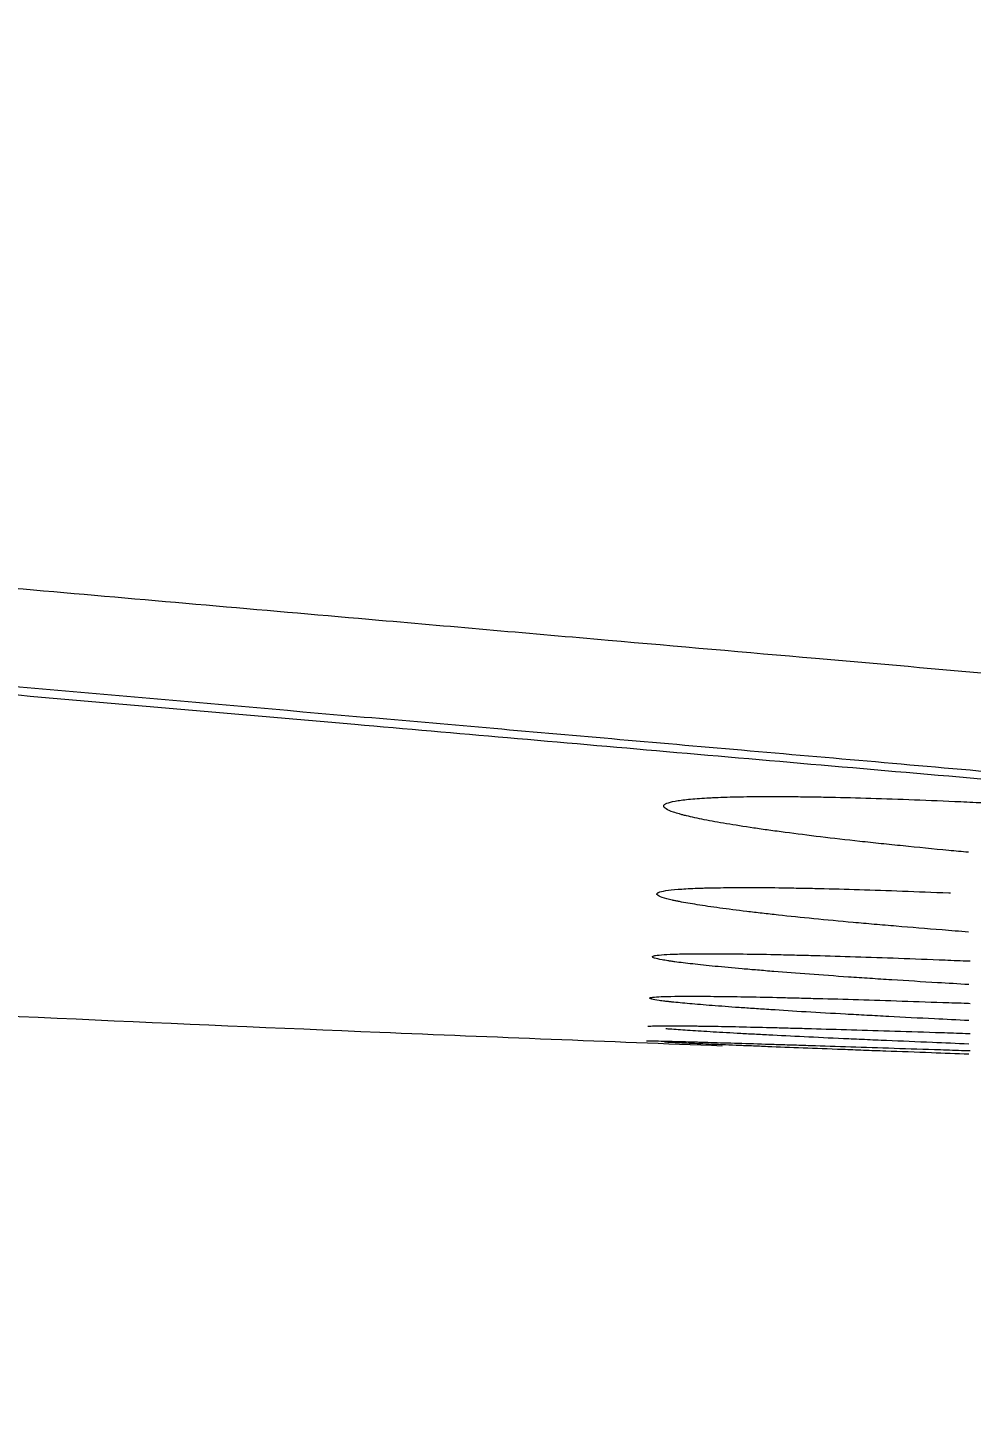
# Model space of a CAD drawing. Header units: millimetres. Extents: x 2433 to 4809, y -10272 to -6912.
# Drawn here: x 4008.04 to 4017.96, y -8026.49 to -8011.78 of the extents above; entities that cross this region are included whole.
import ezdxf

# ---------------------------------------------------------------- set-up
doc = ezdxf.new("R2010")
doc.units = ezdxf.units.MM
doc.layers.add('DIM', color=3, linetype='Continuous', lineweight=13)
doc.styles.add('ARIAL', font='arial.ttf')
doc.dimstyles.get("Standard").update_dxf_attribs({"dimtxt": 15, "dimasz": 15, "dimexe": 0.18, "dimexo": 0.0625, "dimgap": 4, "dimtad": 0, "dimtih": 1, "dimtoh": 1, "dimdec": 1, "dimdsep": 46, "dimtxsty": 'ARIAL', "dimcen": 0, "dimclrd": 3, "dimclre": 3, "dimclrt": 3, "dimadec": 0, "dimazin": 0, "dimtfac": 1, "dimtdec": 1, "dimtofl": 0, "dimtmove": 0, "dimatfit": 3, "dimfxl": 1, "dimtolj": 1, "dimtzin": 0, "dimarcsym": 0})

# ---------------------------------------------------------------- blocks, each defined once
blk = doc.blocks.new('*D50')
at = {"layer": 'Defpoints', "color": 0, "transparency": 16777216}
for p in [(3876.167, -8006.18), (4065.408, -8022.77), (4059.068, -8095.094)]:
    blk.add_point(p, dxfattribs=at)
at = {"layer": 'DIM', "color": 3, "lineweight": -2, "transparency": 16777216}
for p, q in [((3876.162, -8006.242), (3869.811, -8078.683)), ((4065.403, -8022.832), (4059.052, -8095.273)), ((3887.758, -8080.076), (3940.44, -8084.694)), ((4041.136, -8093.522), (3988.454, -8088.903))]:
    blk.add_line(p, q, dxfattribs=at)
at = {"layer": 'DIM', "color": 3, "transparency": 16777216}
for points in [[(3888.02, -8077.087), (3887.496, -8083.064), (3869.827, -8078.504)], [(4041.398, -8090.533), (4040.874, -8096.511), (4059.068, -8095.094)]]:
    blk.add_solid(points, dxfattribs=at)
at = {"layer": 'DIM', "color": 3, "transparency": 16777216, "insert": (3964.447, -8086.799), "char_height": 18, "attachment_point": 5, "style": 'ARIAL'}
blk.add_mtext('\\A1;190', dxfattribs=at)

msp = doc.modelspace()

# ---------------------------------------------------------------- linework, layer by layer
at = {"linetype": 'Continuous', "lineweight": 13}
for points, knots in [([(3970.619, -8014.413), (3970.738, -8014.424), (3970.979, -8014.445), (3971.342, -8014.477), (3971.711, -8014.509), (3972.086, -8014.542), (3972.466, -8014.575), (3972.853, -8014.609), (3973.244, -8014.643), (3973.642, -8014.678), (3974.045, -8014.713), (3974.453, -8014.749), (3974.867, -8014.785), (3975.287, -8014.822), (3975.713, -8014.859), (3976.144, -8014.896), (3976.581, -8014.935), (3977.023, -8014.973), (3977.471, -8015.012), (3977.925, -8015.052), (3978.384, -8015.092), (3978.849, -8015.133), (3979.32, -8015.174), (3979.796, -8015.215), (3980.278, -8015.258), (3980.765, -8015.3), (3981.258, -8015.343), (3981.757, -8015.387), (3982.262, -8015.431), (3982.772, -8015.475), (3983.287, -8015.52), (3983.808, -8015.566), (3985.3, -8015.696), (3987.761, -8015.911), (3991.188, -8016.21), (3994.614, -8016.509), (3998.039, -8016.808), (4001.463, -8017.107), (4004.887, -8017.406), (4008.309, -8017.704), (4011.394, -8017.974), (4014.065, -8018.207), (4016.244, -8018.398), (4018.191, -8018.568), (4019.906, -8018.717), (4021.388, -8018.847), (4022.638, -8018.956), (4023.656, -8019.045), (4024.442, -8019.113), (4024.997, -8019.161), (4025.289, -8019.187), (4025.397, -8019.196)], [0, 0, 0, 0, 0.006523, 0.01315, 0.019879, 0.02671, 0.033645, 0.040682, 0.047822, 0.055065, 0.06241, 0.069859, 0.07741, 0.085063, 0.09282, 0.100679, 0.108641, 0.116706, 0.124874, 0.133144, 0.141518, 0.149993, 0.158572, 0.167254, 0.176038, 0.184925, 0.193915, 0.203007, 0.212202, 0.221501, 0.230901, 0.240405, 0.250011, 0.312506, 0.375001, 0.437497, 0.499992, 0.562492, 0.624993, 0.687494, 0.749995, 0.794089, 0.833939, 0.869547, 0.900912, 0.928034, 0.950913, 0.96955, 0.983943, 0.994093, 1, 1, 1, 1]), ([(4025.219, -8020.217), (4025.095, -8020.207), (4024.836, -8020.184), (4024.428, -8020.149), (4023.984, -8020.11), (4023.596, -8020.076), (4023.166, -8020.039), (4022.598, -8019.989), (4022.002, -8019.937), (4021.478, -8019.891), (4021.126, -8019.86), (4020.744, -8019.827), (4020.333, -8019.791), (4019.892, -8019.753), (4019.421, -8019.712), (4018.92, -8019.668), (4018.094, -8019.596), (4016.966, -8019.497), (4015.559, -8019.374), (4014.194, -8019.255), (4012.87, -8019.139), (4010.284, -8018.914), (4006.619, -8018.594), (4002.063, -8018.196), (3998.005, -8017.841), (3994.406, -8017.527), (3991.472, -8017.271), (3989.16, -8017.069), (3987.365, -8016.912), (3985.738, -8016.77), (3984.099, -8016.627), (3982.472, -8016.485), (3981.005, -8016.357), (3979.849, -8016.256), (3978.952, -8016.177), (3978.137, -8016.106), (3977.317, -8016.035), (3976.502, -8015.963), (3975.719, -8015.895), (3975.049, -8015.837), (3974.479, -8015.787), (3974.042, -8015.749), (3973.722, -8015.721), (3973.497, -8015.701), (3973.284, -8015.682), (3973.082, -8015.665), (3972.892, -8015.648), (3972.714, -8015.633), (3972.546, -8015.618), (3972.39, -8015.604), (3972.225, -8015.59), (3972.052, -8015.575), (3971.871, -8015.559), (3971.702, -8015.544), (3971.546, -8015.531), (3971.401, -8015.518), (3971.285, -8015.508), (3971.194, -8015.5), (3971.127, -8015.494), (3971.061, -8015.488), (3970.998, -8015.483), (3970.937, -8015.477), (3970.877, -8015.472), (3970.819, -8015.467), (3970.761, -8015.462), (3970.704, -8015.457), (3970.646, -8015.452), (3970.588, -8015.447), (3970.549, -8015.443), (3970.53, -8015.442)], [0, 0, 0, 0, 0.006794, 0.014268, 0.022422, 0.031253, 0.035619, 0.046038, 0.062505, 0.06841, 0.07486, 0.081856, 0.089397, 0.097483, 0.106114, 0.115288, 0.125006, 0.151534, 0.177298, 0.202298, 0.226534, 0.250005, 0.344343, 0.427677, 0.500008, 0.566907, 0.624995, 0.66083, 0.693609, 0.723327, 0.749989, 0.783397, 0.812488, 0.830346, 0.846717, 0.861597, 0.87499, 0.891652, 0.906241, 0.917903, 0.92832, 0.937493, 0.941797, 0.945897, 0.949788, 0.95347, 0.95694, 0.9602, 0.963253, 0.9661, 0.968746, 0.972286, 0.975596, 0.978674, 0.981527, 0.984165, 0.986605, 0.987887, 0.989119, 0.990308, 0.991457, 0.992574, 0.993662, 0.994729, 0.995782, 0.996827, 0.997873, 0.998928, 1, 1, 1, 1])]:
    msp.add_open_spline(points, degree=3, knots=knots, dxfattribs=at)
at = {"linetype": 'Continuous', "lineweight": 18}
for points, knots in [([(3970.524, -8015.531), (3970.564, -8015.535), (3970.644, -8015.542), (3970.764, -8015.552), (3970.884, -8015.563), (3971.005, -8015.573), (3971.127, -8015.584), (3971.251, -8015.595), (3971.389, -8015.607), (3971.54, -8015.62), (3971.705, -8015.635), (3971.876, -8015.649), (3972.052, -8015.665), (3972.252, -8015.682), (3972.481, -8015.702), (3972.741, -8015.725), (3973.016, -8015.749), (3973.309, -8015.774), (3973.618, -8015.801), (3973.957, -8015.831), (3974.33, -8015.863), (3974.742, -8015.899), (3975.184, -8015.938), (3975.665, -8015.98), (3976.187, -8016.025), (3976.757, -8016.075), (3977.398, -8016.131), (3978.122, -8016.194), (3978.938, -8016.265), (3979.829, -8016.342), (3980.705, -8016.419), (3981.559, -8016.493), (3982.385, -8016.565), (3983.267, -8016.642), (3984.362, -8016.737), (3985.705, -8016.854), (3987.332, -8016.996), (3989.12, -8017.152), (3990.875, -8017.305), (3992.585, -8017.453), (3994.233, -8017.597), (3995.998, -8017.751), (3998.184, -8017.941), (4000.864, -8018.175), (4004.107, -8018.457), (4007.683, -8018.769), (4010.711, -8019.033), (4013.105, -8019.241), (4014.776, -8019.387), (4016.51, -8019.538), (4017.908, -8019.659), (4018.952, -8019.75), (4019.624, -8019.809), (4020.304, -8019.868), (4020.994, -8019.928), (4021.561, -8019.978), (4021.994, -8020.016), (4022.284, -8020.041), (4022.55, -8020.064), (4022.793, -8020.085), (4023.013, -8020.104), (4023.209, -8020.121), (4023.539, -8020.15), (4023.992, -8020.189), (4024.559, -8020.238), (4024.919, -8020.269), (4025.091, -8020.283)], [0, 0, 0, 0, 0.00221, 0.004402, 0.006592, 0.008794, 0.011025, 0.013298, 0.015627, 0.018575, 0.021595, 0.024706, 0.027921, 0.031253, 0.035725, 0.040471, 0.045511, 0.050859, 0.056523, 0.062507, 0.069473, 0.076999, 0.085094, 0.09376, 0.103369, 0.113786, 0.125013, 0.138581, 0.153518, 0.169833, 0.187519, 0.201609, 0.216722, 0.232862, 0.250026, 0.276845, 0.306617, 0.339349, 0.375033, 0.403062, 0.433238, 0.465565, 0.500041, 0.553395, 0.612841, 0.678386, 0.750021, 0.779495, 0.81015, 0.841985, 0.875001, 0.887162, 0.899493, 0.911992, 0.92466, 0.937497, 0.943244, 0.948565, 0.953457, 0.957922, 0.961959, 0.965568, 0.968747, 0.980133, 0.990552, 1, 1, 1, 1]), ([(4017.931, -8020.446), (4017.861, -8020.439), (4017.792, -8020.433), (4017.56, -8020.411), (4017.399, -8020.395), (4017.204, -8020.375), (4017.165, -8020.371), (4017.088, -8020.363), (4017.05, -8020.359), (4016.936, -8020.347), (4016.862, -8020.339), (4016.645, -8020.315), (4016.507, -8020.3), (4016.245, -8020.268), (4016.121, -8020.252), (4015.945, -8020.229), (4015.888, -8020.221), (4015.805, -8020.21), (4015.778, -8020.206), (4015.724, -8020.198), (4015.698, -8020.194), (4015.568, -8020.175), (4015.473, -8020.16), (4015.3, -8020.131), (4015.222, -8020.117), (4015.081, -8020.089), (4015.019, -8020.075), (4014.951, -8020.059), (4014.938, -8020.056), (4014.914, -8020.049), (4014.902, -8020.046), (4014.868, -8020.036), (4014.848, -8020.03), (4014.794, -8020.012), (4014.768, -8020), (4014.733, -8019.978), (4014.724, -8019.968), (4014.726, -8019.953), (4014.729, -8019.948), (4014.737, -8019.941), (4014.741, -8019.939), (4014.748, -8019.935), (4014.753, -8019.932), (4014.778, -8019.922), (4014.808, -8019.914), (4014.884, -8019.9), (4014.931, -8019.894), (4015.043, -8019.883), (4015.107, -8019.878), (4015.199, -8019.873), (4015.218, -8019.872), (4015.256, -8019.87), (4015.316, -8019.867), (4015.38, -8019.865), (4015.513, -8019.862), (4015.61, -8019.86), (4015.818, -8019.859), (4015.93, -8019.859), (4016.109, -8019.86), (4016.171, -8019.861), (4016.266, -8019.862), (4016.299, -8019.862), (4016.364, -8019.864), (4016.397, -8019.864), (4016.565, -8019.867), (4016.705, -8019.871), (4016.995, -8019.88), (4017.146, -8019.885), (4017.459, -8019.896), (4017.621, -8019.903), (4017.83, -8019.912), (4017.873, -8019.914), (4017.957, -8019.918), (4018.085, -8019.924), (4018.214, -8019.931), (4018.474, -8019.944), (4018.827, -8019.963), (4019.191, -8019.985), (4019.468, -8020.002), (4019.561, -8020.008), (4019.748, -8020.02), (4019.842, -8020.026), (4020.125, -8020.045), (4020.313, -8020.058), (4020.503, -8020.072)], [0, 0, 0, 0, 0.015138, 0.015138, 0.051614, 0.051614, 0.060733, 0.060733, 0.069852, 0.069852, 0.08809, 0.08809, 0.124567, 0.124567, 0.161043, 0.161043, 0.179281, 0.179281, 0.188401, 0.188401, 0.19752, 0.19752, 0.233996, 0.233996, 0.270472, 0.270472, 0.306949, 0.306949, 0.316068, 0.316068, 0.325187, 0.325187, 0.343425, 0.343425, 0.379902, 0.379902, 0.416378, 0.416378, 0.434616, 0.434616, 0.443735, 0.443735, 0.452854, 0.452854, 0.489331, 0.489331, 0.525807, 0.525807, 0.562283, 0.562283, 0.571403, 0.571403, 0.580522, 0.59876, 0.59876, 0.635236, 0.635236, 0.671713, 0.671713, 0.689951, 0.689951, 0.69907, 0.69907, 0.708189, 0.708189, 0.744665, 0.744665, 0.781142, 0.781142, 0.817618, 0.817618, 0.826737, 0.826737, 0.835856, 0.854094, 0.854094, 0.890571, 0.927047, 0.927047, 0.945285, 0.945285, 0.963524, 0.963524, 1, 1, 1, 1]), ([(4017.932, -8021.285), (4017.838, -8021.278), (4017.745, -8021.27), (4017.488, -8021.25), (4017.328, -8021.237), (4017.133, -8021.22), (4017.094, -8021.217), (4017.017, -8021.21), (4016.978, -8021.207), (4016.865, -8021.197), (4016.791, -8021.191), (4016.574, -8021.171), (4016.436, -8021.158), (4016.174, -8021.132), (4016.049, -8021.119), (4015.873, -8021.1), (4015.816, -8021.093), (4015.733, -8021.084), (4015.706, -8021.081), (4015.652, -8021.074), (4015.626, -8021.071), (4015.496, -8021.056), (4015.401, -8021.044), (4015.228, -8021.02), (4015.149, -8021.008), (4015.008, -8020.986), (4014.946, -8020.975), (4014.879, -8020.962), (4014.866, -8020.959), (4014.841, -8020.954), (4014.829, -8020.952), (4014.796, -8020.944), (4014.775, -8020.939), (4014.722, -8020.925), (4014.695, -8020.916), (4014.66, -8020.898), (4014.652, -8020.89), (4014.654, -8020.879), (4014.657, -8020.876), (4014.665, -8020.87), (4014.669, -8020.869), (4014.677, -8020.865), (4014.681, -8020.864), (4014.707, -8020.856), (4014.736, -8020.85), (4014.813, -8020.84), (4014.86, -8020.836), (4014.972, -8020.828), (4015.037, -8020.825), (4015.129, -8020.822), (4015.148, -8020.821), (4015.187, -8020.82), (4015.246, -8020.819), (4015.31, -8020.818), (4015.444, -8020.816), (4015.541, -8020.816), (4015.749, -8020.816), (4015.861, -8020.817), (4016.041, -8020.82), (4016.103, -8020.821), (4016.198, -8020.823), (4016.231, -8020.823), (4016.297, -8020.825), (4016.33, -8020.826), (4016.498, -8020.829), (4016.638, -8020.833), (4016.929, -8020.842), (4017.08, -8020.847), (4017.393, -8020.859), (4017.555, -8020.865), (4017.729, -8020.873), (4017.735, -8020.873), (4017.741, -8020.873)], [0, 0, 0, 0, 0.024696, 0.024696, 0.068955, 0.068955, 0.080019, 0.080019, 0.091084, 0.091084, 0.113213, 0.113213, 0.157472, 0.157472, 0.201731, 0.201731, 0.22386, 0.22386, 0.234924, 0.234924, 0.245989, 0.245989, 0.290248, 0.290248, 0.334506, 0.334506, 0.378765, 0.378765, 0.389829, 0.389829, 0.400894, 0.400894, 0.423023, 0.423023, 0.467282, 0.467282, 0.51154, 0.51154, 0.53367, 0.53367, 0.544734, 0.544734, 0.555799, 0.555799, 0.600058, 0.600058, 0.644316, 0.644316, 0.688575, 0.688575, 0.699639, 0.699639, 0.710704, 0.732833, 0.732833, 0.777092, 0.777092, 0.82135, 0.82135, 0.84348, 0.84348, 0.854544, 0.854544, 0.865609, 0.865609, 0.909867, 0.909867, 0.954126, 0.954126, 0.998385, 0.998385, 1, 1, 1, 1]), ([(4017.934, -8021.837), (4017.823, -8021.831), (4017.713, -8021.824), (4017.441, -8021.808), (4017.281, -8021.798), (4017.085, -8021.785), (4017.046, -8021.783), (4016.969, -8021.778), (4016.931, -8021.775), (4016.817, -8021.768), (4016.743, -8021.763), (4016.526, -8021.748), (4016.388, -8021.738), (4016.126, -8021.718), (4016.001, -8021.709), (4015.825, -8021.695), (4015.768, -8021.69), (4015.685, -8021.683), (4015.657, -8021.681), (4015.604, -8021.676), (4015.577, -8021.674), (4015.448, -8021.662), (4015.353, -8021.654), (4015.179, -8021.637), (4015.101, -8021.628), (4014.96, -8021.613), (4014.898, -8021.605), (4014.83, -8021.596), (4014.817, -8021.594), (4014.793, -8021.59), (4014.781, -8021.589), (4014.747, -8021.584), (4014.727, -8021.58), (4014.673, -8021.571), (4014.647, -8021.564), (4014.612, -8021.553), (4014.604, -8021.548), (4014.607, -8021.541), (4014.61, -8021.539), (4014.618, -8021.536), (4014.622, -8021.535), (4014.63, -8021.533), (4014.634, -8021.532), (4014.66, -8021.528), (4014.69, -8021.524), (4014.767, -8021.519), (4014.815, -8021.517), (4014.927, -8021.514), (4014.992, -8021.513), (4015.084, -8021.512), (4015.103, -8021.512), (4015.142, -8021.512), (4015.202, -8021.512), (4015.266, -8021.512), (4015.4, -8021.513), (4015.497, -8021.514), (4015.706, -8021.517), (4015.819, -8021.519), (4015.999, -8021.523), (4016.061, -8021.524), (4016.157, -8021.527), (4016.189, -8021.528), (4016.255, -8021.529), (4016.288, -8021.53), (4016.456, -8021.535), (4016.597, -8021.539), (4016.888, -8021.549), (4017.04, -8021.554), (4017.353, -8021.565), (4017.516, -8021.572), (4017.726, -8021.58), (4017.768, -8021.582), (4017.853, -8021.585), (4017.899, -8021.587), (4017.946, -8021.589), (4017.95, -8021.589)], [0, 0, 0, 0, 0.028176, 0.028176, 0.071324, 0.071324, 0.082111, 0.082111, 0.092898, 0.092898, 0.114472, 0.114472, 0.15762, 0.15762, 0.200768, 0.200768, 0.222342, 0.222342, 0.233129, 0.233129, 0.243916, 0.243916, 0.287064, 0.287064, 0.330212, 0.330212, 0.37336, 0.37336, 0.384147, 0.384147, 0.394934, 0.394934, 0.416508, 0.416508, 0.459657, 0.459657, 0.502805, 0.502805, 0.524379, 0.524379, 0.535166, 0.535166, 0.545953, 0.545953, 0.589101, 0.589101, 0.632249, 0.632249, 0.675397, 0.675397, 0.686184, 0.686184, 0.696971, 0.718545, 0.718545, 0.761693, 0.761693, 0.804841, 0.804841, 0.826415, 0.826415, 0.837202, 0.837202, 0.847989, 0.847989, 0.891137, 0.891137, 0.934285, 0.934285, 0.977434, 0.977434, 0.988221, 0.988221, 0.999008, 1, 1, 1, 1]), ([(4002.43, -8021.904), (4003.404, -8021.954), (4006.506, -8022.109), (4010.81, -8022.303), (4014.141, -8022.435), (4015.341, -8022.48)], [0, 0, 0, 0, 0.226361, 0.721064, 1, 1, 1, 1]), ([(4017.934, -8022.216), (4017.812, -8022.21), (4017.692, -8022.204), (4017.409, -8022.19), (4017.248, -8022.182), (4017.053, -8022.171), (4017.014, -8022.169), (4016.937, -8022.165), (4016.899, -8022.163), (4016.785, -8022.157), (4016.711, -8022.153), (4016.494, -8022.141), (4016.356, -8022.133), (4016.093, -8022.117), (4015.969, -8022.109), (4015.793, -8022.098), (4015.736, -8022.094), (4015.653, -8022.088), (4015.625, -8022.086), (4015.572, -8022.083), (4015.545, -8022.081), (4015.416, -8022.072), (4015.321, -8022.065), (4015.148, -8022.051), (4015.069, -8022.045), (4014.928, -8022.032), (4014.866, -8022.026), (4014.799, -8022.019), (4014.786, -8022.018), (4014.762, -8022.015), (4014.75, -8022.014), (4014.716, -8022.01), (4014.696, -8022.007), (4014.643, -8022), (4014.616, -8021.995), (4014.582, -8021.987), (4014.574, -8021.983), (4014.577, -8021.978), (4014.58, -8021.976), (4014.588, -8021.974), (4014.592, -8021.973), (4014.6, -8021.972), (4014.605, -8021.971), (4014.631, -8021.968), (4014.661, -8021.966), (4014.739, -8021.962), (4014.786, -8021.961), (4014.899, -8021.96), (4014.964, -8021.959), (4015.057, -8021.959), (4015.076, -8021.959), (4015.115, -8021.96), (4015.175, -8021.96), (4015.24, -8021.961), (4015.374, -8021.962), (4015.472, -8021.963), (4015.681, -8021.967), (4015.794, -8021.969), (4015.974, -8021.974), (4016.036, -8021.975), (4016.133, -8021.977), (4016.165, -8021.978), (4016.231, -8021.98), (4016.264, -8021.981), (4016.433, -8021.985), (4016.573, -8021.989), (4016.866, -8021.998), (4017.017, -8022.003), (4017.331, -8022.013), (4017.494, -8022.019), (4017.704, -8022.026), (4017.746, -8022.027), (4017.831, -8022.03), (4017.885, -8022.032), (4017.938, -8022.034), (4017.949, -8022.035)], [0, 0, 0, 0, 0.030841, 0.030841, 0.073796, 0.073796, 0.084534, 0.084534, 0.095273, 0.095273, 0.11675, 0.11675, 0.159704, 0.159704, 0.202659, 0.202659, 0.224136, 0.224136, 0.234875, 0.234875, 0.245613, 0.245613, 0.288568, 0.288568, 0.331522, 0.331522, 0.374477, 0.374477, 0.385215, 0.385215, 0.395954, 0.395954, 0.417431, 0.417431, 0.460385, 0.460385, 0.50334, 0.50334, 0.524817, 0.524817, 0.535556, 0.535556, 0.546294, 0.546294, 0.589249, 0.589249, 0.632203, 0.632203, 0.675157, 0.675157, 0.685896, 0.685896, 0.696635, 0.718112, 0.718112, 0.761066, 0.761066, 0.804021, 0.804021, 0.825498, 0.825498, 0.836236, 0.836236, 0.846975, 0.846975, 0.889929, 0.889929, 0.932884, 0.932884, 0.975838, 0.975838, 0.986577, 0.986577, 0.997315, 1, 1, 1, 1]), ([(4014.56, -8022.276), (4014.561, -8022.276), (4014.563, -8022.276), (4014.568, -8022.275), (4014.571, -8022.275), (4014.579, -8022.274), (4014.584, -8022.273), (4014.61, -8022.272), (4014.64, -8022.271), (4014.718, -8022.27), (4014.766, -8022.27), (4014.879, -8022.27), (4014.945, -8022.271), (4015.037, -8022.272), (4015.057, -8022.272), (4015.096, -8022.273), (4015.156, -8022.274), (4015.221, -8022.275), (4015.355, -8022.277), (4015.453, -8022.279), (4015.663, -8022.284), (4015.775, -8022.287), (4015.956, -8022.291), (4016.018, -8022.293), (4016.115, -8022.295), (4016.147, -8022.296), (4016.213, -8022.298), (4016.247, -8022.299), (4016.415, -8022.304), (4016.556, -8022.308), (4016.848, -8022.317), (4017, -8022.321), (4017.315, -8022.331), (4017.477, -8022.336), (4017.688, -8022.343), (4017.73, -8022.344), (4017.815, -8022.347), (4017.873, -8022.349), (4017.932, -8022.351), (4017.948, -8022.351)], [0, 0, 0, 0, 0.015487, 0.015487, 0.037676, 0.037676, 0.059865, 0.059865, 0.14862, 0.14862, 0.237374, 0.237374, 0.326129, 0.326129, 0.348318, 0.348318, 0.370507, 0.414884, 0.414884, 0.503639, 0.503639, 0.592394, 0.592394, 0.636771, 0.636771, 0.65896, 0.65896, 0.681148, 0.681148, 0.769903, 0.769903, 0.858658, 0.858658, 0.947413, 0.947413, 0.969602, 0.969602, 0.99179, 1, 1, 1, 1]), ([(4017.935, -8022.463), (4017.805, -8022.458), (4017.677, -8022.452), (4017.387, -8022.44), (4017.226, -8022.433), (4017.031, -8022.425), (4016.992, -8022.423), (4016.915, -8022.42), (4016.877, -8022.418), (4016.763, -8022.413), (4016.689, -8022.41), (4016.472, -8022.4), (4016.334, -8022.393), (4016.071, -8022.38), (4015.947, -8022.374), (4015.771, -8022.365), (4015.714, -8022.362), (4015.631, -8022.358), (4015.603, -8022.356), (4015.55, -8022.353), (4015.523, -8022.352), (4015.394, -8022.345), (4015.299, -8022.339), (4015.126, -8022.329), (4015.047, -8022.324), (4014.907, -8022.315), (4014.845, -8022.31), (4014.778, -8022.305), (4014.765, -8022.304), (4014.75, -8022.303), (4014.748, -8022.303), (4014.747, -8022.303)], [0, 0, 0, 0, 0.084236, 0.084236, 0.194708, 0.194708, 0.222327, 0.222327, 0.249945, 0.249945, 0.305181, 0.305181, 0.415654, 0.415654, 0.526127, 0.526127, 0.581363, 0.581363, 0.608981, 0.608981, 0.6366, 0.6366, 0.747072, 0.747072, 0.857545, 0.857545, 0.968018, 0.968018, 0.995636, 0.995636, 1, 1, 1, 1]), ([(4014.544, -8022.43), (4014.546, -8022.43), (4014.549, -8022.43), (4014.557, -8022.43), (4014.56, -8022.43), (4014.568, -8022.429), (4014.573, -8022.429), (4014.599, -8022.43), (4014.63, -8022.43), (4014.708, -8022.431), (4014.756, -8022.432), (4014.869, -8022.435), (4014.934, -8022.437), (4015.027, -8022.439), (4015.046, -8022.44), (4015.085, -8022.441), (4015.146, -8022.443), (4015.21, -8022.445), (4015.345, -8022.449), (4015.443, -8022.451), (4015.653, -8022.458), (4015.765, -8022.461), (4015.946, -8022.467), (4016.008, -8022.469), (4016.105, -8022.472), (4016.137, -8022.473), (4016.203, -8022.475), (4016.237, -8022.476), (4016.405, -8022.482), (4016.546, -8022.486), (4016.839, -8022.496), (4016.991, -8022.501), (4017.305, -8022.511), (4017.468, -8022.516), (4017.678, -8022.523), (4017.72, -8022.525), (4017.806, -8022.527), (4017.867, -8022.529), (4017.929, -8022.531), (4017.948, -8022.532)], [0, 0, 0, 0, 0.039174, 0.039174, 0.060795, 0.060795, 0.082416, 0.082416, 0.168898, 0.168898, 0.255381, 0.255381, 0.341864, 0.341864, 0.363485, 0.363485, 0.385106, 0.428347, 0.428347, 0.51483, 0.51483, 0.601313, 0.601313, 0.644555, 0.644555, 0.666176, 0.666176, 0.687796, 0.687796, 0.774279, 0.774279, 0.860762, 0.860762, 0.947245, 0.947245, 0.968866, 0.968866, 0.990487, 1, 1, 1, 1]), ([(4017.936, -8022.569), (4017.802, -8022.565), (4017.67, -8022.56), (4017.377, -8022.549), (4017.216, -8022.543), (4017.021, -8022.536), (4016.982, -8022.535), (4016.905, -8022.532), (4016.866, -8022.531), (4016.753, -8022.526), (4016.678, -8022.523), (4016.461, -8022.515), (4016.323, -8022.51), (4016.061, -8022.5), (4015.937, -8022.495), (4015.76, -8022.488), (4015.703, -8022.485), (4015.62, -8022.482), (4015.593, -8022.481), (4015.539, -8022.479), (4015.513, -8022.478), (4015.383, -8022.472), (4015.289, -8022.468), (4015.115, -8022.461), (4015.037, -8022.457), (4014.896, -8022.451), (4014.834, -8022.448), (4014.767, -8022.445), (4014.754, -8022.444), (4014.74, -8022.443), (4014.737, -8022.443), (4014.735, -8022.443)], [0, 0, 0, 0, 0.086281, 0.086281, 0.196474, 0.196474, 0.224022, 0.224022, 0.25157, 0.25157, 0.306667, 0.306667, 0.416859, 0.416859, 0.527052, 0.527052, 0.582149, 0.582149, 0.609697, 0.609697, 0.637245, 0.637245, 0.747438, 0.747438, 0.857631, 0.857631, 0.967823, 0.967823, 0.995372, 0.995372, 1, 1, 1, 1])]:
    msp.add_open_spline(points, degree=3, knots=knots, dxfattribs=at)

# ---------------------------------------------------------------- dimensions: what is measured, and where the dimension line sits
at = {"layer": 'DIM', "color": 3}
dim = msp.add_aligned_dim(p1=(3876.167, -8006.18), p2=(4065.408, -8022.77), distance=-72.601, dimstyle='Standard', override={"dimtxt": 18, "dimasz": 18, "dimgap": 5}, dxfattribs=at)
dim.commit()
dim.dimension.update_dxf_attribs({"geometry": '*D50', "text_midpoint": (3964.447, -8086.799)})

doc.saveas('drawing.dxf')
